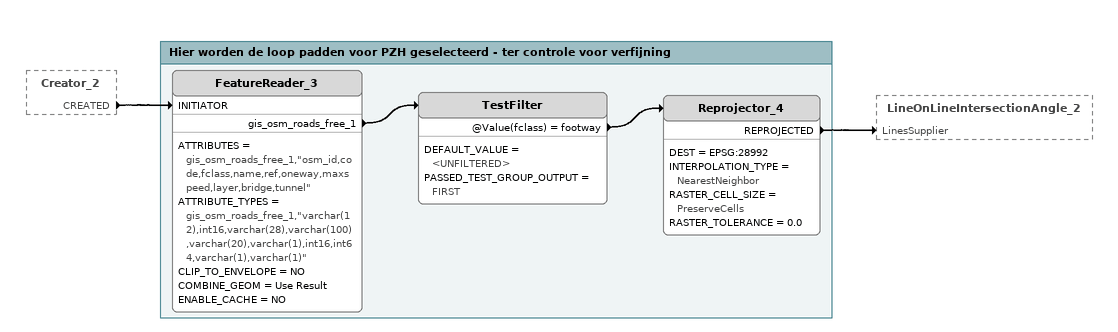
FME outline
Creator_2 [outside]
    CREATED -> FeatureReader_3 [INITIATOR]

Bookmark: Hier worden de loop padden voor PZH geselecteerd - ter controle voor verfijning
FeatureReader_3
    ATTRIBUTES = gis_osm_roads_free_1,"osm_id,code,fclass,name,ref,oneway,maxspeed,layer,bridge,tunnel"
    ATTRIBUTE_TYPES = gis_osm_roads_free_1,"varchar(12),int16,varchar(28),varchar(100),varchar(20),varchar(1),int16,int64,varchar(1),varchar(1)"
    CLIP_TO_ENVELOPE = NO
    COMBINE_GEOM = Use Result
    ENABLE_CACHE = NO
    gis_osm_roads_free_1 -> TestFilter
TestFilter
    DEFAULT_VALUE = <UNFILTERED>
    PASSED_TEST_GROUP_OUTPUT = FIRST
    @Value(fclass) = footway -> Reprojector_4
Reprojector_4
    DEST = EPSG:28992
    INTERPOLATION_TYPE = NearestNeighbor
    RASTER_CELL_SIZE = PreserveCells
    RASTER_TOLERANCE = 0.0
    REPROJECTED -> LineOnLineIntersectionAngle_2 [LinesSupplier]
